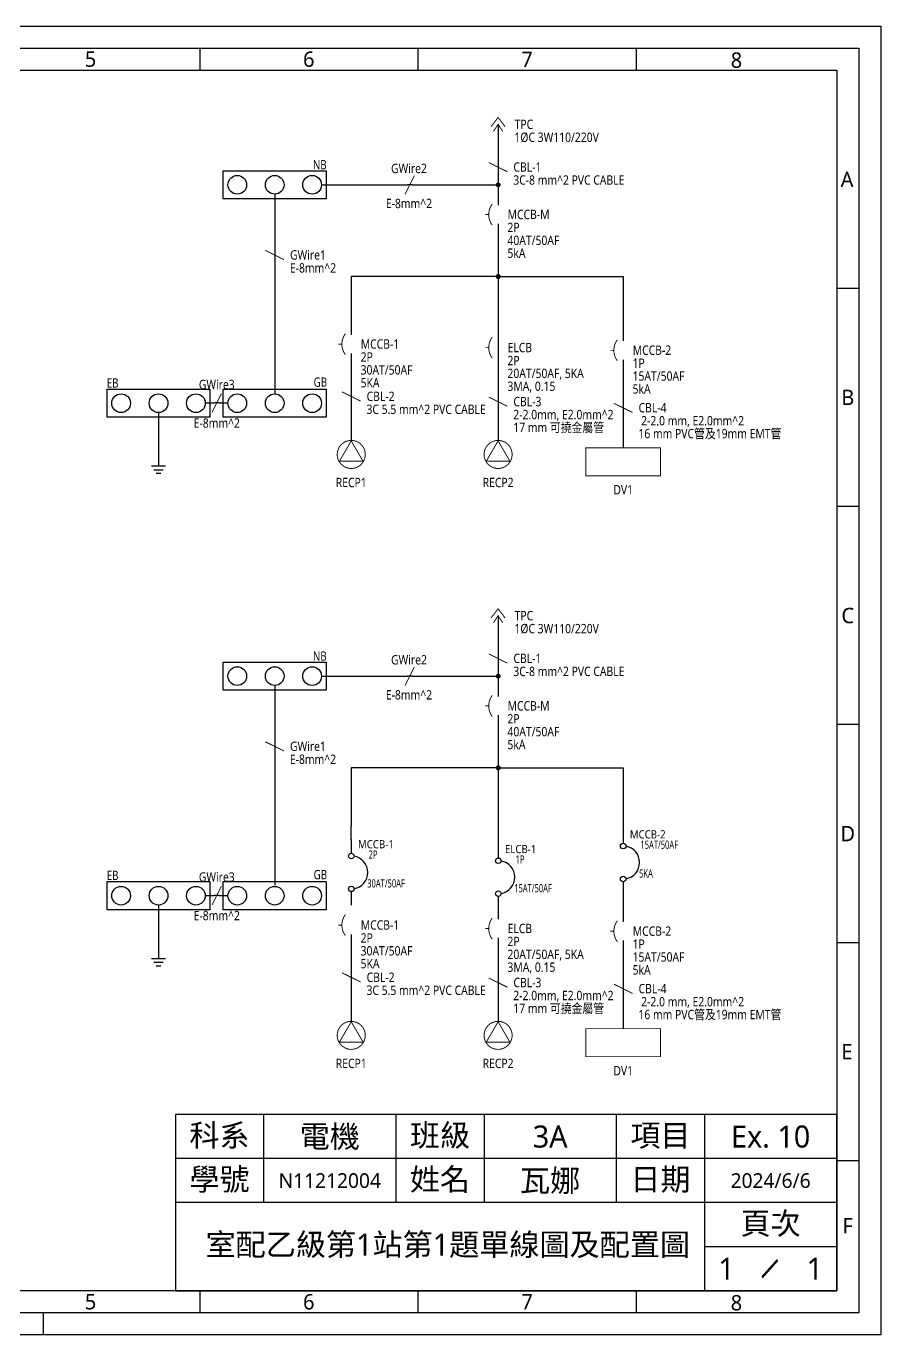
# Model space of a CAD drawing. Header units: millimetres. Extents: x -32 to 711, y -507 to 18.
# Drawn here: x 368 to 711, y -507 to 18 of the extents above; entities that cross this region are included whole.
import ezdxf
from ezdxf.enums import TextEntityAlignment as Align

# ---------------------------------------------------------------- set-up
doc = ezdxf.new("R2010")
doc.units = ezdxf.units.MM
doc.header["$LTSCALE"] = 6
doc.linetypes.add('HIDDEN2', pattern=[0.1875, 0.125, -0.0625])
for name, color, linetype in [('035', 5, 'Continuous'), ('DESC', 7, 'Continuous'), ('MISC', 7, 'Continuous'), ('SYMS', 7, 'Continuous'), ('TAGS', 7, 'Continuous'), ('WIRES', 7, 'Continuous')]:
    doc.layers.add(name, color=color, linetype=linetype)
doc.styles.add('ISO Proportional', font='Microsoft JhengHei.ttf')
doc.styles.get("Standard").update_dxf_attribs({"font": 'Microsoft JhengHei.ttf'})
doc.styles.add('WD', font='Microsoft JhengHei.ttf')
doc.styles.add('WD_IEC', font='isocp2.shx', dxfattribs={"width": 0.9, "height": 4})

# ---------------------------------------------------------------- blocks, each defined once
blk = doc.blocks.new('電腦輔助設計實習作業圖框')
for p, q in [((277.17, -167.58), (171.11, -167.58)), ((171.11, -167.58), (171.11, -195.86)), ((185.25, -167.58), (185.25, -181.72)), ((206.46, -167.58), (206.46, -181.72)), ((220.61, -167.58), (220.61, -181.72)), ((241.82, -167.58), (241.82, -181.72)), ((255.96, -167.58), (255.96, -195.86)), ((277.17, -195.86), (277.17, -167.58)), ((277.17, -167.58), (277.17, -195.86)), ((277.17, -174.65), (171.11, -174.65)), ((277.17, -181.72), (171.11, -181.72)), ((277.17, -188.79), (255.96, -188.79)), ((171.11, -195.86), (277.17, -195.86))]:
    blk.add_line(p, q)
at = {"layer": '035'}
for p, q in [((175, 3.54), (175, 0)), ((210, 3.54), (210, 0)), ((245, 3.54), (245, 0)), ((280.71, -35), (277.17, -35)), ((280.71, -70), (277.17, -70)), ((280.71, -105), (277.17, -105)), ((280.71, -140), (277.17, -140)), ((280.71, -175), (277.17, -175)), ((175, -195.86), (175, -199.39)), ((210, -195.86), (210, -199.39)), ((245, -195.86), (245, -199.39)), ((149.9, -199.39), (149.9, -202.93))]:
    blk.add_line(p, q, dxfattribs=at)
for points in [[(-12.73, 7.07), (284.24, 7.07), (284.24, -202.93), (-12.73, -202.93)], [(-3.54, 3.54), (280.71, 3.54), (280.71, -199.39), (-3.54, -199.39)], [(0, 0), (277.17, 0), (277.17, -195.86), (0, -195.86)]]:
    blk.add_lwpolyline(points, close=True, dxfattribs=at)
at = {"insert": (178.18, -171.11), "char_height": 3.535, "attachment_point": 5, "style": 'ISO Proportional'}
blk.add_mtext_dynamic_manual_height_columns('科系', width=14.1414, gutter_width=8.84, heights=[0], dxfattribs=at)
at = {"char_height": 3.535, "attachment_point": 5}
for s, width, insert in [('班級', 14.1414, (213.54, -171.11)), ('項目', 14.1414, (248.89, -171.11)), ('學號', 14.1414, (178.18, -178.18)), ('姓名', 14.1414, (213.54, -178.18)), ('日期', 14.1414, (248.89, -178.18)), ('頁次', 21.2121, (266.57, -185.25))]:
    blk.add_mtext_dynamic_manual_height_columns(s, width=width, gutter_width=8.84, heights=[0], dxfattribs=dict(at, insert=insert))
at = {"insert": (266.44, -192.32), "char_height": 3.535, "attachment_point": 5, "rotation": 119.0276}
blk.add_mtext_dynamic_manual_height_columns('\\\\', width=21.2121, gutter_width=17.68, heights=[0], dxfattribs=at)
for tag, height, p in [('@科系', 3.54, (195.86, -171.11)), ('@班級', 3.54, (231.21, -171.11)), ('@項目', 3.54, (266.57, -171.11)), ('@姓名', 3.54, (231.21, -178.18)), ('@學號', 2.36, (195.86, -178.18)), ('@日期', 2.36, (266.57, -178.18)), ('@作業', 3.54, (214.79, -188.44)), ('@頁次', 3.54, (259.49, -192.32)), ('@總頁次', 3.54, (273.64, -192.32))]:
    blk.add_attdef(tag, text='', height=height).set_placement(p, align=Align.MIDDLE_CENTER)
at = {"flags": 9}
blk.add_attdef('WD_TB', (-12.73, -202.93), '', height=3.54, dxfattribs=at)
at = {"layer": '035', "style": 'ISO Proportional'}
for s, p in [('5', (157.5, 1.77)), ('6', (192.5, 1.77)), ('7', (227.5, 1.77)), ('8', (261.09, 1.62)), ('A', (278.83, -17.5)), ('B', (278.94, -52.5)), ('C', (278.94, -87.5)), ('D', (278.94, -122.5)), ('E', (278.8, -157.5)), ('F', (278.94, -185.43)), ('5', (157.5, -197.63)), ('6', (192.5, -197.63)), ('7', (227.5, -197.63)), ('8', (261.09, -197.78))]:
    blk.add_text(s, height=2.47, dxfattribs=at).set_placement(p, align=Align.MIDDLE)
blk = doc.blocks.new('WDDOT')
for radius in [0.03, 0.0187, 0.00929]:
    blk.add_circle((0, 0), radius)
blk = doc.blocks.new('VC01PJ_1-')
blk.add_line((0, -0.031), (0, -0.094))
for points in [[(-0.094, -0.062, 0.0125, 0.0125, 0), (0, 0.062, 0.0125, 0.0125, 0), (0.094, -0.062, 0, 0, 0)], [(0.062, -0.125, 0.0125, 0.0125, 0), (0, -0.031, 0.0125, 0.0125, 0), (-0.062, -0.125, 0, 0, 0)]]:
    blk.add_lwpolyline(points, format="xyseb")
at = {"style": 'WD', "width": 0.85}
for tag, p in [('INST', (0.219, 0.25)), ('LOC', (0.219, 0.078)), ('TAG1', (0.221, -0.092)), ('DESC1', (0.219, -0.266)), ('DESC2', (0.219, -0.438)), ('DESC3', (0.219, -0.609))]:
    blk.add_attdef(tag, p, '', height=0.125, dxfattribs=at)
at = {"linetype": 'Continuous', "style": 'WD', "width": 0.85, "flags": 8}
blk.add_attdef('TERM01', text='', height=0.125, dxfattribs=at).set_placement((-0.055, 0.113), align=Align.RIGHT)
at = {"style": 'WD'}
for tag, p, height, flags in [('FAMILY', (-0.132, 0.064), 0.01, 9), ('X2TERM02', (0, 0.062), 0.0125, 1), ('X2TERMDESC02', (0.026, 0.042), 0.01, 1), ('X8TERM01', (0, -0.094), 0.0125, 1), ('X8TERMDESC01', (0.013, -0.115), 0.01, 1)]:
    blk.add_attdef(tag, p, '', height=height, dxfattribs=dict(at, flags=flags))
at = {"linetype": 'Continuous', "style": 'WD', "flags": 9}
for tag, p in [('MFG', (-0.109, 0)), ('CAT', (-0.107, 0.019)), ('ASSYCODE', (-0.109, -0.014))]:
    blk.add_attdef(tag, text='', height=0.01, dxfattribs=at).set_placement(p, align=Align.CENTER)
at = {"linetype": 'Continuous', "style": 'WD', "width": 0.85, "flags": 8}
blk.add_attdef('TERM02', text='', height=0.125, dxfattribs=at).set_placement((-0.041, -0.151), align=Align.TOP_RIGHT)
at = {"color": 7, "style": 'WD', "flags": 1}
blk.add_attdef('WDTYPE', (-0.237, -0.081), '', height=0.01, dxfattribs=at)
at = {"style": 'WD', "flags": 9}
blk.add_attdef('WDBLKNAM', text='', height=0.01, dxfattribs=at).set_placement((-0.16, -0.106), align=Align.RIGHT)
at = {"style": 'WD'}
for tag, p in [('X4LINK', (-0.125, -0.062)), ('X1LINK', (0.125, -0.062))]:
    blk.add_attdef(tag, p, '', height=0.01, dxfattribs=at)
blk = doc.blocks.new('VCB11_1-')
at = {"linetype": 'HIDDEN2', "const_width": 0.0125}
blk.add_lwpolyline([(-0.171, 0), (-0.125, 0)], dxfattribs=at)
at = {"const_width": 0.0125}
blk.add_lwpolyline([(-0.078, 0.141, 0.333333), (-0.078, -0.141)], format="xyb", dxfattribs=at)
at = {"style": 'WD', "width": 0.85}
for tag, p in [('INST', (0.125, 0.281)), ('LOC', (0.125, 0.109)), ('TAG1', (0.127, -0.061)), ('DESC1', (0.125, -0.234)), ('DESC2', (0.125, -0.406)), ('DESC3', (0.125, -0.578))]:
    blk.add_attdef(tag, p, '', height=0.125, dxfattribs=at)
at = {"linetype": 'Continuous', "style": 'WD', "width": 0.85, "flags": 8}
blk.add_attdef('TERM01', text='', height=0.125, dxfattribs=at).set_placement((-0.055, 0.222), align=Align.RIGHT)
at = {"style": 'WD', "width": 0.85}
for tag, p in [('RATING1', (-0.281, -0.062)), ('RATING2', (-0.281, -0.234))]:
    blk.add_attdef(tag, text='', height=0.125, dxfattribs=at).set_placement(p, align=Align.RIGHT)
at = {"color": 7, "style": 'WD'}
for tag, p in [('X4LINK', (-0.25, 0)), ('X1LINK', (0, 0))]:
    blk.add_attdef(tag, p, '', height=0.01, dxfattribs=at)
at = {"color": 7, "style": 'WD', "flags": 1}
for tag, p in [('X2TERM01', (0, 0.125)), ('X8TERM02', (0, -0.125))]:
    blk.add_attdef(tag, p, '', height=0.0125, dxfattribs=at)
at = {"style": 'WD_IEC'}
for tag, p in [('X2_TINY_DOT_DONT_REMOVE', (0, 0.125)), ('X8_TINY_DOT_DONT_REMOVE', (0, -0.125))]:
    blk.add_attdef(tag, p, '', height=0.0001, rotation=90, dxfattribs=at)
at = {"style": 'WD', "flags": 9}
for tag, p in [('WDBLKNAM', (-0.129, -0.169)), ('CONTACT', (-0.129, -0.129)), ('FAMILY', (-0.142, -0.036)), ('WDTYPE', (-0.129, -0.153))]:
    blk.add_attdef(tag, text='', height=0.01, dxfattribs=at).set_placement(p, align=Align.RIGHT)
at = {"linetype": 'Continuous', "style": 'WD', "flags": 9}
blk.add_attdef('ASSYCODE', text='', height=0.01, dxfattribs=at).set_placement((-0.153, -0.106), align=Align.CENTER)
for tag, p in [('MFG', (-0.142, -0.088)), ('CAT', (-0.142, -0.073))]:
    blk.add_attdef(tag, text='', height=0.01, dxfattribs=at).set_placement(p, align=Align.RIGHT)
at = {"linetype": 'Continuous', "style": 'WD', "width": 0.85, "flags": 8}
blk.add_attdef('TERM02', text='', height=0.125, dxfattribs=at).set_placement((-0.056, -0.26), align=Align.TOP_RIGHT)
blk = doc.blocks.new('VW01_1-')
blk.add_line((0, 0.031), (0, -0.031))
at = {"const_width": 0.0125}
blk.add_lwpolyline([(-0.125, 0.062), (0.125, -0.062)], dxfattribs=at)
at = {"style": 'WD', "width": 0.85}
for tag, p in [('INST', (0.203, 0.281)), ('LOC', (0.203, 0.109)), ('TAG1', (0.205, -0.061)), ('DESC1', (0.203, -0.234)), ('DESC2', (0.203, -0.406)), ('DESC3', (0.203, -0.578))]:
    blk.add_attdef(tag, p, '', height=0.125, dxfattribs=at)
at = {"linetype": 'Continuous', "style": 'WD', "width": 0.85, "flags": 8}
blk.add_attdef('TERM01', text='', height=0.125, dxfattribs=at).set_placement((-0.062, 0.125), align=Align.RIGHT)
at = {"style": 'WD', "flags": 9}
blk.add_attdef('FAMILY', text='', height=0.01, rotation=90, dxfattribs=at).set_placement((-0.118, 0.023), align=Align.CENTER)
at = {"style": 'WD'}
for tag, p in [('X4LINK', (-0.125, 0)), ('X1LINK', (0.125, 0))]:
    blk.add_attdef(tag, p, '', height=0.01, dxfattribs=at)
at = {"style": 'WD', "flags": 1}
for tag, p in [('X2TERM01', (0, 0.031)), ('X8TERM01', (0, -0.031))]:
    blk.add_attdef(tag, p, '', height=0.0125, dxfattribs=at)
at = {"linetype": 'Continuous', "style": 'WD', "width": 0.85, "flags": 8}
blk.add_attdef('TERM02', text='', height=0.125, dxfattribs=at).set_placement((-0.047, -0.125), align=Align.TOP_RIGHT)
at = {"style": 'WD', "flags": 9}
for tag, p in [('WDBLKNAM', (-0.191, -0.153)), ('FAMILY', (-0.205, -0.021)), ('WDTYPE', (-0.191, -0.138))]:
    blk.add_attdef(tag, text='', height=0.01, dxfattribs=at).set_placement(p, align=Align.RIGHT)
at = {"linetype": 'Continuous', "style": 'WD', "flags": 9}
blk.add_attdef('ASSYCODE', text='', height=0.01, dxfattribs=at).set_placement((-0.216, -0.091), align=Align.CENTER)
for tag, p in [('MFG', (-0.205, -0.073)), ('CAT', (-0.205, -0.058))]:
    blk.add_attdef(tag, text='', height=0.01, dxfattribs=at).set_placement(p, align=Align.RIGHT)
blk = doc.blocks.new('VC01WR_1-')
at = {"const_width": 0.0125}
blk.add_lwpolyline([(0, 0, 1), (0, -0.375, 1)], format="xyb", close=True, dxfattribs=at)
at = {"const_width": 0.0121}
blk.add_lwpolyline([(0, -0.006), (-0.158, -0.278), (0.158, -0.278)], close=True, dxfattribs=at)
at = {"style": 'WD', "width": 0.85}
for tag, p in [('INST', (0.168, 0.215)), ('LOC', (0.168, 0.045))]:
    blk.add_attdef(tag, p, '', height=0.125, dxfattribs=at)
at = {"linetype": 'Continuous', "style": 'WD', "width": 0.85, "flags": 8}
blk.add_attdef('TERM01', text='', height=0.125, dxfattribs=at).set_placement((-0.064, 0.048), align=Align.RIGHT)
at = {"style": 'WD', "flags": 9}
blk.add_attdef('WDBLKNAM', text='', height=0.01, dxfattribs=at).set_placement((-0.056, 0.012), align=Align.RIGHT)
at = {"style": 'WD', "flags": 1}
for tag, p in [('X2TERM01', (0, 0)), ('X0TERM04', (0.133, -0.32))]:
    blk.add_attdef(tag, p, '', height=0.0125, dxfattribs=at)
at = {"linetype": 'Continuous', "style": 'WD', "flags": 9}
for tag, p in [('ASSYCODE', (0, -0.062)), ('WDTYPE', (0.004, -0.101))]:
    blk.add_attdef(tag, text='', height=0.01, dxfattribs=at).set_placement(p, align=Align.CENTER)
at = {"style": 'WD', "flags": 9}
blk.add_attdef('FAMILY', text='', height=0.01, dxfattribs=at).set_placement((-0.005, -0.018), align=Align.CENTER)
at = {"linetype": 'Continuous', "style": 'WD', "flags": 1}
for tag, p in [('MFG', (0, -0.047)), ('CAT', (0, -0.028))]:
    blk.add_attdef(tag, text='', height=0.01, dxfattribs=at).set_placement(p, align=Align.MIDDLE)
at = {"linetype": 'Continuous', "style": 'WD', "width": 0.85, "flags": 8}
blk.add_attdef('TERM04', (0.292, -0.374), '', height=0.125, dxfattribs=at)
at = {"style": 'WD', "width": 0.85}
for tag, p in [('TAG1', (0, -0.625)), ('DESC1', (0, -0.796)), ('DESC2', (0, -0.969)), ('DESC3', (0, -1.131)), ('RATING1', (0, -1.294)), ('RATING2', (0, -1.456)), ('WDTAGALT', (0, -1.619))]:
    blk.add_attdef(tag, text='', height=0.125, dxfattribs=at).set_placement(p, align=Align.CENTER)
blk = doc.blocks.new('VDV1_1-')
at = {"const_width": 0.0125}
blk.add_lwpolyline([(-0.5, 0), (0.5, 0), (0.5, -0.375), (-0.5, -0.375)], close=True, dxfattribs=at)
at = {"style": 'WD', "width": 0.85}
for tag, p in [('INST', (0.193, 0.201)), ('LOC', (0.193, 0.031))]:
    blk.add_attdef(tag, p, '', height=0.125, dxfattribs=at)
at = {"linetype": 'Continuous', "style": 'WD', "width": 0.85, "flags": 8}
blk.add_attdef('TERM01', text='', height=0.125, dxfattribs=at).set_placement((-0.064, 0.048), align=Align.RIGHT)
at = {"style": 'WD', "flags": 9}
blk.add_attdef('WDBLKNAM', text='', height=0.01, dxfattribs=at).set_placement((-0.056, 0.012), align=Align.RIGHT)
at = {"style": 'WD', "flags": 1}
for tag, p in [('X2TERM01', (0, 0)), ('X1TERM04', (0.5, -0.25))]:
    blk.add_attdef(tag, p, '', height=0.0125, dxfattribs=at)
at = {"style": 'WD'}
for tag, height, width, p in [('RATING1', 0.1, 0.8, (0, -0.188)), ('TAG1', 0.125, 0.85, (0, -0.625)), ('DESC1', 0.125, 0.85, (0, -0.796)), ('DESC2', 0.125, 0.85, (0, -0.969)), ('DESC3', 0.125, 0.85, (0, -1.131)), ('RATING3', 0.125, 0.85, (0, -1.294)), ('RATING4', 0.125, 0.85, (0, -1.456)), ('WDTAGALT', 0.125, 0.85, (0, -1.619))]:
    blk.add_attdef(tag, text='', height=height, dxfattribs=dict(at, width=width)).set_placement(p, align=Align.CENTER)
at = {"linetype": 'Continuous', "style": 'WD', "flags": 9}
for tag, p in [('ASSYCODE', (0, -0.062)), ('WDTYPE', (0.004, -0.101))]:
    blk.add_attdef(tag, text='', height=0.01, dxfattribs=at).set_placement(p, align=Align.CENTER)
at = {"style": 'WD', "flags": 9}
blk.add_attdef('FAMILY', text='', height=0.01, dxfattribs=at).set_placement((-0.005, -0.018), align=Align.CENTER)
at = {"linetype": 'Continuous', "style": 'WD', "flags": 1}
for tag, p in [('MFG', (0, -0.047)), ('CAT', (0, -0.028))]:
    blk.add_attdef(tag, text='', height=0.01, dxfattribs=at).set_placement(p, align=Align.MIDDLE)
at = {"style": 'WD', "width": 0.8}
blk.add_attdef('RATING2', text='', height=0.1, dxfattribs=at).set_placement((0, -0.219), align=Align.TOP_CENTER)
at = {"linetype": 'Continuous', "style": 'WD', "width": 0.85, "flags": 8}
blk.add_attdef('TERM04', (0.542, -0.436), '', height=0.125, dxfattribs=at)
blk = doc.blocks.new('VDB1350')
for p, q in [((-0.188, 0.188), (1.188, 0.188)), ((-0.188, -0.188), (-0.188, 0.188)), ((1.188, 0.188), (1.188, -0.188)), ((1.188, -0.188), (-0.188, -0.188))]:
    blk.add_line(p, q)
at = {"layer": 'SYMS'}
for centre in [(0, 0), (0.5, 0), (1, 0)]:
    blk.add_circle(centre, 0.125, dxfattribs=at)
at = {"style": 'WD'}
for tag, p, width in [('INST', (1.381, 0.263), 0.7), ('LOC', (1.381, 0.094), 0.7), ('TAG1', (1.375, -0.062), 0.8), ('DESC1', (1.376, -0.237), 0.9), ('DESC2', (1.376, -0.393), 0.9), ('DESC3', (1.376, -0.549), 0.9)]:
    blk.add_attdef(tag, p, '', height=0.125, dxfattribs=dict(at, width=width))
at = {"linetype": 'Continuous', "style": 'WD', "width": 0.8, "flags": 8}
for tag, p in [('TERM01', (0, 0)), ('TERM02', (0.5, 0)), ('TERM03', (1, 0))]:
    blk.add_attdef(tag, text='', height=0.125, dxfattribs=at).set_placement(p, align=Align.MIDDLE_CENTER)
at = {"style": 'WD', "flags": 1}
for tag, p in [('X4TERM01', (-0.125, 0)), ('X2TERM01', (0, 0.125)), ('X2TERM02', (0.5, 0.125)), ('X2TERM03', (1, 0.125)), ('X1TERM03', (1.125, 0)), ('X8TERM01', (0, -0.125)), ('X8TERM02', (0.5, -0.125)), ('X8TERM03', (1, -0.125))]:
    blk.add_attdef(tag, p, '', height=0.0125, dxfattribs=at)
at = {"linetype": 'Continuous', "style": 'WD', "flags": 9}
blk.add_attdef('ASSYCODE', text='', height=0.01, dxfattribs=at).set_placement((1.375, -0.14), align=Align.CENTER)
at = {"style": 'WD', "flags": 9}
blk.add_attdef('FAMILY', text='', height=0.01, dxfattribs=at).set_placement((1.37, -0.095), align=Align.CENTER)
at = {"linetype": 'Continuous', "style": 'WD', "flags": 1}
for tag, p in [('MFG', (1.375, -0.124)), ('CAT', (1.375, -0.106))]:
    blk.add_attdef(tag, text='', height=0.01, dxfattribs=at).set_placement(p, align=Align.MIDDLE)
blk = doc.blocks.new('VGND2')
for p, q in [((0.09375, 0), (-0.09375, 0)), ((-0.0625, -0.046875), (0.0625, -0.046875)), ((-0.03125, -0.09375), (0.03125, -0.09375))]:
    blk.add_line(p, q)
at = {"style": 'WD', "flags": 1}
blk.add_attdef('X2TERM01', (0, 0), '', height=0.01, dxfattribs=at)
blk = doc.blocks.new('HW01_1-')
blk.add_line((0.031, 0), (-0.031, 0))
at = {"const_width": 0.0125}
blk.add_lwpolyline([(0.062, 0.125), (-0.063, -0.125)], dxfattribs=at)
at = {"style": 'WD', "width": 0.85}
for tag, p in [('INST', (-0.012, 0.498)), ('LOC', (-0.012, 0.326)), ('TAG1', (-0.01, 0.156)), ('DESC1', (-0.01, -0.312)), ('DESC2', (-0.01, -0.484)), ('DESC3', (-0.01, -0.656))]:
    blk.add_attdef(tag, text='', height=0.125, dxfattribs=at).set_placement(p, align=Align.CENTER)
at = {"style": 'WD', "flags": 9}
blk.add_attdef('WDTYPE', text='', height=0.01, dxfattribs=at).set_placement((-0.221, 0.075), align=Align.RIGHT)
at = {"color": 7, "style": 'WD', "flags": 1}
for tag, p in [('X4TERM01', (-0.031, 0)), ('X1TERM02', (0.031, 0))]:
    blk.add_attdef(tag, p, '', height=0.0125, dxfattribs=at)
at = {"style": 'WD'}
for tag, p in [('X2LINK', (0, 0.094)), ('X8LINK', (0, -0.094))]:
    blk.add_attdef(tag, p, '', height=0.01, dxfattribs=at)
at = {"linetype": 'Continuous', "style": 'WD', "flags": 9}
for tag, p in [('ASSYCODE', (0.219, 0.062)), ('MFG', (0.228, 0.089)), ('CAT', (0.23, 0.108))]:
    blk.add_attdef(tag, text='', height=0.01, dxfattribs=at).set_placement(p, align=Align.CENTER)
at = {"style": 'WD', "flags": 9}
blk.add_attdef('FAMILY', (0.206, 0.131), '', height=0.01, dxfattribs=at)
at = {"linetype": 'Continuous', "style": 'WD', "flags": 8}
blk.add_attdef('TERM01', text='', height=0.125, dxfattribs=at).set_placement((-0.167, -0.031), align=Align.TOP_RIGHT)
blk.add_attdef('TERM02', text='', height=0.125, dxfattribs=at).set_placement((0.146, -0.031), align=Align.TOP_LEFT)
blk = doc.blocks.new('VCB1_002')
for p, q in [((0, 0), (0, -5)), ((0, -19), (0, -24))]:
    blk.add_line(p, q)
for centre in [(0, -6), (0, -18)]:
    blk.add_circle(centre, 1)
blk.add_arc((0, -12), 6, 279.5604, 80.4396)
at = {"style": 'WD'}
for tag, height, width, p in [('TERM01', 0.125, 0.8, (-0.04, -0.13)), ('RATING1', 3, 0.7, (19.62, -11.65))]:
    blk.add_attdef(tag, text='', height=height, dxfattribs=dict(at, width=width)).set_placement(p, align=Align.RIGHT)
at = {"style": 'WD', "flags": 9}
for tag, p in [('MFG', (-7.45, -3.57)), ('CAT', (-6.38, -8.09))]:
    blk.add_attdef(tag, text='', height=3, dxfattribs=at).set_placement(p, align=Align.RIGHT)
at = {"style": 'WD', "flags": 1}
for tag, p in [('X2TERM01', (0, -0.14)), ('X8TERM02', (0, -24))]:
    blk.add_attdef(tag, p, '', height=0.005, dxfattribs=at)
at = {"style": 'WD'}
for tag, p, width in [('TAG1', (2.43, -3.22), 0.9), ('DESC1', (6.3, -6.99), 0.7), ('DESC2', (5.82, -17.49), 0.7)]:
    blk.add_attdef(tag, p, '', height=3, dxfattribs=dict(at, width=width))
at = {"style": 'WD', "width": 0.8}
blk.add_attdef('TERM02', text='', height=0.125, dxfattribs=at).set_placement((-0.04, -24.02), align=Align.TOP_RIGHT)

msp = doc.modelspace()

# ---------------------------------------------------------------- linework, layer by layer
at = {"layer": 'WIRES', "color": 240, "true_color": 0xed1f24}
for p, q in [((557.15, -23.6), (557.15, -37.95)), ((557.15, -39.82), (557.15, -54.17)), ((486.33, -45.96), (520.8, -45.96)), ((522.67, -45.96), (557.15, -45.96)), ((467.58, -49.71), (467.58, -73.2)), ((557.15, -61.67), (557.15, -121.09)), ((467.58, -75.08), (467.58, -129.83)), ((557.15, -82.76), (498.27, -82.76)), ((498.27, -82.76), (498.27, -106.14)), ((557.23, -82.76), (607.32, -82.76)), ((607.32, -82.76), (607.32, -108.61)), ((498.27, -113.64), (498.27, -129.93)), ((557.15, -115.05), (557.15, -132.04)), ((607.32, -116.12), (607.32, -134.51)), ((443.35, -133.58), (439.74, -133.58)), ((448.83, -133.58), (445.22, -133.58)), ((498.27, -131.81), (498.27, -148.51)), ((557.15, -133.92), (557.15, -148.51)), ((607.32, -136.39), (607.32, -151.43)), ((420.99, -137.33), (420.99, -158.87)), ((557.15, -220.72), (557.15, -235.07)), ((557.15, -236.94), (557.15, -251.29)), ((486.33, -243.08), (520.8, -243.08)), ((522.67, -243.08), (557.15, -243.08)), ((467.58, -246.83), (467.58, -270.32)), ((557.15, -258.79), (557.15, -304.52)), ((467.58, -272.2), (467.58, -326.95)), ((557.15, -279.88), (498.27, -279.88)), ((498.27, -279.88), (498.27, -303.26)), ((557.23, -279.88), (607.32, -279.88)), ((607.32, -279.88), (607.32, -305.73)), ((498.29, -308.79), (498.29, -303.26)), ((557.18, -304.52), (557.18, -307.62)), ((557.22, -307.62), (557.22, -310.71)), ((420.99, -334.9), (420.99, -356.44)), ((443.35, -331.15), (439.74, -331.15)), ((448.83, -331.15), (445.22, -331.15)), ((607.29, -331.04), (607.29, -341.67)), ((557.22, -336.94), (557.22, -340.61)), ((498.27, -346.7), (498.27, -362.99)), ((557.15, -348.11), (557.15, -365.1)), ((607.32, -349.17), (607.32, -367.57)), ((498.27, -364.87), (498.27, -381.56)), ((557.15, -366.98), (557.15, -381.56)), ((607.32, -369.45), (607.32, -384.49))]:
    msp.add_line(p, q, dxfattribs=at)

# ---------------------------------------------------------------- block references
at = {"color": 240, "true_color": 0xed1f24, "xscale": 2.5, "yscale": 2.5}
msp.add_blockref('電腦輔助設計實習作業圖框', (0, 0), dxfattribs=at).add_auto_attribs({'@作業': '室配乙級第1站第1題單線圖及配置圖', '@科系': '電機', '@學號': 'N11212004', '@班級': '3A', '@姓名': '瓦娜', '@頁次': '1', '@總頁次': '1', '@項目': 'Ex. 10', '@日期': '2024/6/6'})
at = {"layer": 'SYMS', "color": 240, "true_color": 0xed1f24}
ref = msp.add_blockref('VC01PJ_1-', (557.15, -20.79), dxfattribs=dict(at, xscale=30, yscale=30, zscale=30))
ref.add_attrib('TAG1', 'TPC', (563.77, -23.55), dxfattribs={"layer": 'TAGS', "height": 3.75, "style": 'WD', "width": 0.85})
ref.add_attrib('DESC1', '1%%CC 3W110/220V', (563.71, -28.76), dxfattribs={"layer": 'DESC', "height": 3.75, "style": 'WD', "width": 0.85})
ref = msp.add_blockref('VDB1350', (452.58, -45.96), dxfattribs=dict(at, xscale=30, yscale=30, zscale=30))
ref.add_attrib('TAG1', 'NB', (482.9, -39.78), dxfattribs={"layer": 'TAGS', "height": 3.75, "style": 'WD', "width": 0.8})
ref = msp.add_blockref('HW01_1-', (521.74, -45.96), dxfattribs=dict(at, xscale=30, yscale=30, zscale=30))
ref.add_attrib('TAG1', 'GWire2', dxfattribs={"layer": 'TAGS', "height": 3.75, "style": 'WD', "width": 0.85}).set_placement((521.42, -41.27), align=Align.CENTER)
ref.add_attrib('DESC1', 'E-8mm^ 2', dxfattribs={"layer": 'DESC', "height": 3.75, "style": 'WD', "width": 0.85}).set_placement((521.42, -55.33), align=Align.CENTER)
ref = msp.add_blockref('VW01_1-', (557.15, -38.89), dxfattribs=dict(at, xscale=30, yscale=30, zscale=30))
ref.add_attrib('DESC1', '3C-8 mm^ 2 PVC CABLE', (563.24, -45.92), dxfattribs={"layer": 'DESC', "height": 3.75, "style": 'WD', "width": 0.85})
ref.add_attrib('TAG1', 'CBL-1', (563.3, -40.7), dxfattribs={"layer": 'TAGS', "height": 3.75, "style": 'WD', "width": 0.85})
for name, p, xscale, yscale, zscale in [('WDDOT', (557.15, -45.96), 25.4, 25.4, 25.4), ('WDDOT', (557.15, -82.76), 25.4, 25.4, 25.4), ('WDDOT', (557.23, -82.76), -25.4, 25.4, 25.4), ('VGND2', (420.99, -158.87), 30, 30, 30), ('WDDOT', (557.15, -243.08), 25.4, 25.4, 25.4), ('WDDOT', (557.15, -279.88), 25.4, 25.4, 25.4), ('WDDOT', (557.23, -279.88), -25.4, 25.4, 25.4), ('VGND2', (420.99, -356.44), 30, 30, 30)]:
    msp.add_blockref(name, p, dxfattribs=dict(at, xscale=xscale, yscale=yscale, zscale=zscale))
ref = msp.add_blockref('VCB11_1-', (557.15, -57.92), dxfattribs=dict(at, xscale=30, yscale=30, zscale=30))
ref.add_attrib('DESC2', '40AT/50AF', (560.9, -70.11), dxfattribs={"layer": 'DESC', "height": 3.75, "style": 'WD', "width": 0.85})
ref.add_attrib('DESC1', '2P', (560.9, -64.95), dxfattribs={"layer": 'DESC', "height": 3.75, "style": 'WD', "width": 0.85})
ref.add_attrib('TAG1', 'MCCB-M', (560.96, -59.74), dxfattribs={"layer": 'TAGS', "height": 3.75, "style": 'WD', "width": 0.85})
ref.add_attrib('DESC3', '5kA', (560.9, -75.26), dxfattribs={"layer": 'DESC', "height": 3.75, "style": 'WD', "width": 0.85})
ref.add_attrib('X2_TINY_DOT_DONT_REMOVE', '.', (557.15, -54.17), dxfattribs={"layer": 'MISC', "height": 0.003, "rotation": 90, "style": 'WD_IEC'})
ref.add_attrib('X8_TINY_DOT_DONT_REMOVE', '.', (557.15, -61.67), dxfattribs={"layer": 'MISC', "height": 0.003, "rotation": 90, "style": 'WD_IEC'})
ref = msp.add_blockref('VW01_1-', (467.58, -74.14), dxfattribs=dict(at, xscale=30, yscale=30, zscale=30))
ref.add_attrib('DESC1', 'E-8mm^ 2', (473.67, -81.17), dxfattribs={"layer": 'DESC', "height": 3.75, "style": 'WD', "width": 0.85})
ref.add_attrib('TAG1', 'GWire1', (473.73, -75.96), dxfattribs={"layer": 'TAGS', "height": 3.75, "style": 'WD', "width": 0.85})
ref = msp.add_blockref('VCB11_1-', (498.27, -109.89), dxfattribs=dict(at, xscale=30, yscale=30, zscale=30))
ref.add_attrib('DESC2', '30AT/50AF', (502.02, -122.08), dxfattribs={"layer": 'DESC', "height": 3.75, "style": 'WD', "width": 0.85})
ref.add_attrib('DESC1', '2P', (502.02, -116.92), dxfattribs={"layer": 'DESC', "height": 3.75, "style": 'WD', "width": 0.85})
ref.add_attrib('TAG1', 'MCCB-1', (502.08, -111.71), dxfattribs={"layer": 'TAGS', "height": 3.75, "style": 'WD', "width": 0.85})
ref.add_attrib('DESC3', '5KA', (502.02, -127.24), dxfattribs={"layer": 'DESC', "height": 3.75, "style": 'WD', "width": 0.85})
ref.add_attrib('X2_TINY_DOT_DONT_REMOVE', '.', (498.27, -106.14), dxfattribs={"layer": 'MISC', "height": 0.003, "rotation": 90, "style": 'WD_IEC'})
ref.add_attrib('X8_TINY_DOT_DONT_REMOVE', '.', (498.27, -113.64), dxfattribs={"layer": 'MISC', "height": 0.003, "rotation": 90, "style": 'WD_IEC'})
ref = msp.add_blockref('VCB11_1-', (557.15, -111.3), dxfattribs=dict(at, xscale=30, yscale=30, zscale=30))
ref.add_attrib('DESC2', '20AT/50AF, 5KA', (560.9, -123.49), dxfattribs={"layer": 'DESC', "height": 3.75, "style": 'WD', "width": 0.85})
ref.add_attrib('DESC1', '2P', (560.9, -118.33), dxfattribs={"layer": 'DESC', "height": 3.75, "style": 'WD', "width": 0.85})
ref.add_attrib('TAG1', 'ELCB', (560.96, -113.12), dxfattribs={"layer": 'TAGS', "height": 3.75, "style": 'WD', "width": 0.85})
ref.add_attrib('DESC3', '3MA, 0.15', (560.9, -128.64), dxfattribs={"layer": 'DESC', "height": 3.75, "style": 'WD', "width": 0.85})
ref.add_attrib('X2_TINY_DOT_DONT_REMOVE', '.', (557.15, -107.55), dxfattribs={"layer": 'MISC', "height": 0.003, "rotation": 90, "style": 'WD_IEC'})
ref.add_attrib('X8_TINY_DOT_DONT_REMOVE', '.', (557.15, -115.05), dxfattribs={"layer": 'MISC', "height": 0.003, "rotation": 90, "style": 'WD_IEC'})
ref = msp.add_blockref('VCB11_1-', (607.32, -112.36), dxfattribs=dict(at, xscale=30, yscale=30, zscale=30))
ref.add_attrib('DESC2', '15AT/50AF', (611.07, -124.55), dxfattribs={"layer": 'DESC', "height": 3.75, "style": 'WD', "width": 0.85})
ref.add_attrib('DESC1', '1P', (611.07, -119.39), dxfattribs={"layer": 'DESC', "height": 3.75, "style": 'WD', "width": 0.85})
ref.add_attrib('TAG1', 'MCCB-2', (611.13, -114.18), dxfattribs={"layer": 'TAGS', "height": 3.75, "style": 'WD', "width": 0.85})
ref.add_attrib('DESC3', '5kA', (611.07, -129.71), dxfattribs={"layer": 'DESC', "height": 3.75, "style": 'WD', "width": 0.85})
ref.add_attrib('X2_TINY_DOT_DONT_REMOVE', '.', (607.32, -108.61), dxfattribs={"layer": 'MISC', "height": 0.003, "rotation": 90, "style": 'WD_IEC'})
ref.add_attrib('X8_TINY_DOT_DONT_REMOVE', '.', (607.32, -116.11), dxfattribs={"layer": 'MISC', "height": 0.003, "rotation": 90, "style": 'WD_IEC'})
ref = msp.add_blockref('VDB1350', (405.99, -133.58), dxfattribs=dict(at, xscale=30, yscale=30, zscale=30))
ref.add_attrib('TAG1', 'EB', (400.21, -127.32), dxfattribs={"layer": 'TAGS', "height": 3.75, "style": 'WD', "width": 0.8})
ref = msp.add_blockref('HW01_1-', (444.35, -133.49), dxfattribs=dict(at, xscale=30, yscale=30, zscale=30))
ref.add_attrib('TAG1', 'GWire3', dxfattribs={"layer": 'TAGS', "height": 3.75, "style": 'WD', "width": 0.85}).set_placement((444.35, -127.95), align=Align.CENTER)
ref.add_attrib('DESC1', 'E-8mm^ 2', dxfattribs={"layer": 'DESC', "height": 3.75, "style": 'WD', "width": 0.85}).set_placement((444.36, -143.42), align=Align.CENTER)
ref = msp.add_blockref('VDB1350', (452.58, -133.58), dxfattribs=dict(at, xscale=30, yscale=30, zscale=30))
ref.add_attrib('TAG1', 'GB', (483.18, -127), dxfattribs={"layer": 'TAGS', "height": 3.75, "style": 'WD', "width": 0.8})
ref = msp.add_blockref('VW01_1-', (498.29, -130.87), dxfattribs=dict(at, xscale=30, yscale=30, zscale=30))
ref.add_attrib('DESC1', '3C 5.5 mm^ 2 PVC CABLE', (504.39, -137.9), dxfattribs={"layer": 'DESC', "height": 3.75, "style": 'WD', "width": 0.85})
ref.add_attrib('TAG1', 'CBL-2', (504.44, -132.69), dxfattribs={"layer": 'TAGS', "height": 3.75, "style": 'WD', "width": 0.85})
ref = msp.add_blockref('VW01_1-', (557.15, -132.98), dxfattribs=dict(at, xscale=30, yscale=30, zscale=30))
ref.add_attrib('DESC2', '17 mm 可撓金屬管', (563.24, -145.17), dxfattribs={"layer": 'DESC', "height": 3.75, "style": 'WD', "width": 0.85})
ref.add_attrib('DESC1', '2-2.0mm, E2.0mm^ 2 ', (563.24, -140.01), dxfattribs={"layer": 'DESC', "height": 3.75, "style": 'WD', "width": 0.85})
ref.add_attrib('TAG1', 'CBL-3', (563.3, -134.8), dxfattribs={"layer": 'TAGS', "height": 3.75, "style": 'WD', "width": 0.85})
ref = msp.add_blockref('VW01_1-', (607.32, -135.45), dxfattribs=dict(at, xscale=30, yscale=30, zscale=30))
ref.add_attrib('DESC2', '16 mm PVC管及19mm EMT管', (613.42, -147.64), dxfattribs={"layer": 'DESC', "height": 3.75, "style": 'WD', "width": 0.85})
ref.add_attrib('DESC1', ' 2-2.0 mm, E2.0mm^ 2', (613.42, -142.48), dxfattribs={"layer": 'DESC', "height": 3.75, "style": 'WD', "width": 0.85})
ref.add_attrib('TAG1', 'CBL-4', (613.47, -137.27), dxfattribs={"layer": 'TAGS', "height": 3.75, "style": 'WD', "width": 0.85})
ref = msp.add_blockref('VC01WR_1-', (498.27, -148.51), dxfattribs=dict(at, xscale=30, yscale=30, zscale=30))
ref.add_attrib('TAG1', 'RECP1', dxfattribs={"layer": 'TAGS', "height": 3.75, "style": 'WD', "width": 0.85}).set_placement((498.27, -167.26), align=Align.CENTER)
ref = msp.add_blockref('VC01WR_1-', (557.15, -148.51), dxfattribs=dict(at, xscale=30, yscale=30, zscale=30))
ref.add_attrib('TAG1', 'RECP2', dxfattribs={"layer": 'TAGS', "height": 3.75, "style": 'WD', "width": 0.85}).set_placement((557.15, -167.26), align=Align.CENTER)
ref = msp.add_blockref('VDV1_1-', (607.32, -151.43), dxfattribs=dict(at, xscale=30, yscale=30, zscale=30))
ref.add_attrib('TAG1', 'DV1', dxfattribs={"layer": 'TAGS', "height": 3.75, "style": 'WD', "width": 0.85}).set_placement((607.32, -170.18), align=Align.CENTER)
ref = msp.add_blockref('VC01PJ_1-', (557.15, -217.91), dxfattribs=dict(at, xscale=30, yscale=30, zscale=30))
ref.add_attrib('TAG1', 'TPC', (563.77, -220.67), dxfattribs={"layer": 'TAGS', "height": 3.75, "style": 'WD', "width": 0.85})
ref.add_attrib('DESC1', '1%%CC 3W110/220V', (563.71, -225.88), dxfattribs={"layer": 'DESC', "height": 3.75, "style": 'WD', "width": 0.85})
ref = msp.add_blockref('VDB1350', (452.58, -243.08), dxfattribs=dict(at, xscale=30, yscale=30, zscale=30))
ref.add_attrib('TAG1', 'NB', (482.9, -236.9), dxfattribs={"layer": 'TAGS', "height": 3.75, "style": 'WD', "width": 0.8})
ref = msp.add_blockref('HW01_1-', (521.74, -243.08), dxfattribs=dict(at, xscale=30, yscale=30, zscale=30))
ref.add_attrib('TAG1', 'GWire2', dxfattribs={"layer": 'TAGS', "height": 3.75, "style": 'WD', "width": 0.85}).set_placement((521.42, -238.39), align=Align.CENTER)
ref.add_attrib('DESC1', 'E-8mm^ 2', dxfattribs={"layer": 'DESC', "height": 3.75, "style": 'WD', "width": 0.85}).set_placement((521.42, -252.45), align=Align.CENTER)
ref = msp.add_blockref('VW01_1-', (557.15, -236.01), dxfattribs=dict(at, xscale=30, yscale=30, zscale=30))
ref.add_attrib('DESC1', '3C-8 mm^ 2 PVC CABLE', (563.24, -243.04), dxfattribs={"layer": 'DESC', "height": 3.75, "style": 'WD', "width": 0.85})
ref.add_attrib('TAG1', 'CBL-1', (563.3, -237.82), dxfattribs={"layer": 'TAGS', "height": 3.75, "style": 'WD', "width": 0.85})
ref = msp.add_blockref('VCB11_1-', (557.15, -255.04), dxfattribs=dict(at, xscale=30, yscale=30, zscale=30))
ref.add_attrib('DESC2', '40AT/50AF', (560.9, -267.23), dxfattribs={"layer": 'DESC', "height": 3.75, "style": 'WD', "width": 0.85})
ref.add_attrib('DESC1', '2P', (560.9, -262.07), dxfattribs={"layer": 'DESC', "height": 3.75, "style": 'WD', "width": 0.85})
ref.add_attrib('TAG1', 'MCCB-M', (560.96, -256.86), dxfattribs={"layer": 'TAGS', "height": 3.75, "style": 'WD', "width": 0.85})
ref.add_attrib('DESC3', '5kA', (560.9, -272.38), dxfattribs={"layer": 'DESC', "height": 3.75, "style": 'WD', "width": 0.85})
ref.add_attrib('X2_TINY_DOT_DONT_REMOVE', '.', (557.15, -251.29), dxfattribs={"layer": 'MISC', "height": 0.003, "rotation": 90, "style": 'WD_IEC'})
ref.add_attrib('X8_TINY_DOT_DONT_REMOVE', '.', (557.15, -258.79), dxfattribs={"layer": 'MISC', "height": 0.003, "rotation": 90, "style": 'WD_IEC'})
ref = msp.add_blockref('VW01_1-', (467.58, -271.26), dxfattribs=dict(at, xscale=30, yscale=30, zscale=30))
ref.add_attrib('DESC1', 'E-8mm^ 2', (473.67, -278.29), dxfattribs={"layer": 'DESC', "height": 3.75, "style": 'WD', "width": 0.85})
ref.add_attrib('TAG1', 'GWire1', (473.73, -273.08), dxfattribs={"layer": 'TAGS', "height": 3.75, "style": 'WD', "width": 0.85})
ref = msp.add_blockref('VCB1_002', (498.29, -308.63), dxfattribs=dict(at, xscale=1.099353959005613, yscale=1.099353959005613, zscale=1.099353959005613))
ref.add_attrib('TAG1', 'MCCB-1', (500.97, -312.17), dxfattribs={"layer": 'TAGS', "height": 3.298, "style": 'WD', "width": 0.9})
ref.add_attrib('DESC1', '2P', (505.22, -316.32), dxfattribs={"layer": 'DESC', "height": 3.298, "style": 'WD', "width": 0.7})
ref.add_attrib('DESC2', '30AT/50AF', (504.69, -327.86), dxfattribs={"layer": 'DESC', "height": 3.298, "style": 'WD', "width": 0.7})
ref = msp.add_blockref('VCB1_002', (607.29, -304.65), dxfattribs=dict(at, xscale=1.099353959005613, yscale=1.099353959005613, zscale=1.099353959005613))
ref.add_attrib('TAG1', 'MCCB-2', (609.97, -308.19), dxfattribs={"layer": 'TAGS', "height": 3.298, "style": 'WD', "width": 0.9})
ref.add_attrib('DESC1', '15AT/50AF', (614.22, -312.34), dxfattribs={"layer": 'DESC', "height": 3.298, "style": 'WD', "width": 0.7})
ref.add_attrib('DESC2', '5KA', (613.69, -323.88), dxfattribs={"layer": 'DESC', "height": 3.298, "style": 'WD', "width": 0.7})
ref = msp.add_blockref('VCB1_002', (557.22, -310.56), dxfattribs=dict(at, xscale=1.099353959005613, yscale=1.099353959005613, zscale=1.099353959005613))
ref.add_attrib('TAG1', 'ELCB-1', (559.9, -314.09), dxfattribs={"layer": 'TAGS', "height": 3.298, "style": 'WD', "width": 0.9})
ref.add_attrib('DESC1', '1P', (564.15, -318.25), dxfattribs={"layer": 'DESC', "height": 3.298, "style": 'WD', "width": 0.7})
ref.add_attrib('DESC2', '15AT/50AF', (563.62, -329.79), dxfattribs={"layer": 'DESC', "height": 3.298, "style": 'WD', "width": 0.7})
ref = msp.add_blockref('VDB1350', (405.99, -331.15), dxfattribs=dict(at, xscale=30, yscale=30, zscale=30))
ref.add_attrib('TAG1', 'EB', (400.21, -324.9), dxfattribs={"layer": 'TAGS', "height": 3.75, "style": 'WD', "width": 0.8})
ref = msp.add_blockref('HW01_1-', (444.35, -331.07), dxfattribs=dict(at, xscale=30, yscale=30, zscale=30))
ref.add_attrib('TAG1', 'GWire3', dxfattribs={"layer": 'TAGS', "height": 3.75, "style": 'WD', "width": 0.85}).set_placement((444.35, -325.53), align=Align.CENTER)
ref.add_attrib('DESC1', 'E-8mm^ 2', dxfattribs={"layer": 'DESC', "height": 3.75, "style": 'WD', "width": 0.85}).set_placement((444.36, -340.99), align=Align.CENTER)
ref = msp.add_blockref('VDB1350', (452.58, -331.15), dxfattribs=dict(at, xscale=30, yscale=30, zscale=30))
ref.add_attrib('TAG1', 'GB', (483.18, -324.57), dxfattribs={"layer": 'TAGS', "height": 3.75, "style": 'WD', "width": 0.8})
ref = msp.add_blockref('VCB11_1-', (498.27, -342.95), dxfattribs=dict(at, xscale=30, yscale=30, zscale=30))
ref.add_attrib('DESC2', '30AT/50AF', (502.02, -355.14), dxfattribs={"layer": 'DESC', "height": 3.75, "style": 'WD', "width": 0.85})
ref.add_attrib('DESC1', '2P', (502.02, -349.98), dxfattribs={"layer": 'DESC', "height": 3.75, "style": 'WD', "width": 0.85})
ref.add_attrib('TAG1', 'MCCB-1', (502.08, -344.77), dxfattribs={"layer": 'TAGS', "height": 3.75, "style": 'WD', "width": 0.85})
ref.add_attrib('DESC3', '5KA', (502.02, -360.29), dxfattribs={"layer": 'DESC', "height": 3.75, "style": 'WD', "width": 0.85})
ref.add_attrib('X2_TINY_DOT_DONT_REMOVE', '.', (498.27, -339.2), dxfattribs={"layer": 'MISC', "height": 0.003, "rotation": 90, "style": 'WD_IEC'})
ref.add_attrib('X8_TINY_DOT_DONT_REMOVE', '.', (498.27, -346.7), dxfattribs={"layer": 'MISC', "height": 0.003, "rotation": 90, "style": 'WD_IEC'})
ref = msp.add_blockref('VCB11_1-', (557.15, -344.36), dxfattribs=dict(at, xscale=30, yscale=30, zscale=30))
ref.add_attrib('DESC2', '20AT/50AF, 5KA', (560.9, -356.55), dxfattribs={"layer": 'DESC', "height": 3.75, "style": 'WD', "width": 0.85})
ref.add_attrib('DESC1', '2P', (560.9, -351.39), dxfattribs={"layer": 'DESC', "height": 3.75, "style": 'WD', "width": 0.85})
ref.add_attrib('TAG1', 'ELCB', (560.96, -346.18), dxfattribs={"layer": 'TAGS', "height": 3.75, "style": 'WD', "width": 0.85})
ref.add_attrib('DESC3', '3MA, 0.15', (560.9, -361.7), dxfattribs={"layer": 'DESC', "height": 3.75, "style": 'WD', "width": 0.85})
ref.add_attrib('X2_TINY_DOT_DONT_REMOVE', '.', (557.15, -340.61), dxfattribs={"layer": 'MISC', "height": 0.003, "rotation": 90, "style": 'WD_IEC'})
ref.add_attrib('X8_TINY_DOT_DONT_REMOVE', '.', (557.15, -348.11), dxfattribs={"layer": 'MISC', "height": 0.003, "rotation": 90, "style": 'WD_IEC'})
ref = msp.add_blockref('VCB11_1-', (607.32, -345.42), dxfattribs=dict(at, xscale=30, yscale=30, zscale=30))
ref.add_attrib('DESC2', '15AT/50AF', (611.07, -357.61), dxfattribs={"layer": 'DESC', "height": 3.75, "style": 'WD', "width": 0.85})
ref.add_attrib('DESC1', '1P', (611.07, -352.45), dxfattribs={"layer": 'DESC', "height": 3.75, "style": 'WD', "width": 0.85})
ref.add_attrib('TAG1', 'MCCB-2', (611.13, -347.24), dxfattribs={"layer": 'TAGS', "height": 3.75, "style": 'WD', "width": 0.85})
ref.add_attrib('DESC3', '5kA', (611.07, -362.77), dxfattribs={"layer": 'DESC', "height": 3.75, "style": 'WD', "width": 0.85})
ref.add_attrib('X2_TINY_DOT_DONT_REMOVE', '.', (607.32, -341.67), dxfattribs={"layer": 'MISC', "height": 0.003, "rotation": 90, "style": 'WD_IEC'})
ref.add_attrib('X8_TINY_DOT_DONT_REMOVE', '.', (607.32, -349.17), dxfattribs={"layer": 'MISC', "height": 0.003, "rotation": 90, "style": 'WD_IEC'})
ref = msp.add_blockref('VW01_1-', (498.29, -363.93), dxfattribs=dict(at, xscale=30, yscale=30, zscale=30))
ref.add_attrib('DESC1', '3C 5.5 mm^ 2 PVC CABLE', (504.39, -370.96), dxfattribs={"layer": 'DESC', "height": 3.75, "style": 'WD', "width": 0.85})
ref.add_attrib('TAG1', 'CBL-2', (504.44, -365.75), dxfattribs={"layer": 'TAGS', "height": 3.75, "style": 'WD', "width": 0.85})
ref = msp.add_blockref('VW01_1-', (557.15, -366.04), dxfattribs=dict(at, xscale=30, yscale=30, zscale=30))
ref.add_attrib('DESC2', '17 mm 可撓金屬管', (563.24, -378.23), dxfattribs={"layer": 'DESC', "height": 3.75, "style": 'WD', "width": 0.85})
ref.add_attrib('DESC1', '2-2.0mm, E2.0mm^ 2 ', (563.24, -373.07), dxfattribs={"layer": 'DESC', "height": 3.75, "style": 'WD', "width": 0.85})
ref.add_attrib('TAG1', 'CBL-3', (563.3, -367.86), dxfattribs={"layer": 'TAGS', "height": 3.75, "style": 'WD', "width": 0.85})
ref = msp.add_blockref('VW01_1-', (607.32, -368.51), dxfattribs=dict(at, xscale=30, yscale=30, zscale=30))
ref.add_attrib('DESC2', '16 mm PVC管及19mm EMT管', (613.42, -380.7), dxfattribs={"layer": 'DESC', "height": 3.75, "style": 'WD', "width": 0.85})
ref.add_attrib('DESC1', ' 2-2.0 mm, E2.0mm^ 2', (613.42, -375.54), dxfattribs={"layer": 'DESC', "height": 3.75, "style": 'WD', "width": 0.85})
ref.add_attrib('TAG1', 'CBL-4', (613.47, -370.33), dxfattribs={"layer": 'TAGS', "height": 3.75, "style": 'WD', "width": 0.85})
ref = msp.add_blockref('VC01WR_1-', (498.27, -381.56), dxfattribs=dict(at, xscale=30, yscale=30, zscale=30))
ref.add_attrib('TAG1', 'RECP1', dxfattribs={"layer": 'TAGS', "height": 3.75, "style": 'WD', "width": 0.85}).set_placement((498.27, -400.31), align=Align.CENTER)
ref = msp.add_blockref('VC01WR_1-', (557.15, -381.56), dxfattribs=dict(at, xscale=30, yscale=30, zscale=30))
ref.add_attrib('TAG1', 'RECP2', dxfattribs={"layer": 'TAGS', "height": 3.75, "style": 'WD', "width": 0.85}).set_placement((557.15, -400.31), align=Align.CENTER)
ref = msp.add_blockref('VDV1_1-', (607.32, -384.49), dxfattribs=dict(at, xscale=30, yscale=30, zscale=30))
ref.add_attrib('TAG1', 'DV1', dxfattribs={"layer": 'TAGS', "height": 3.75, "style": 'WD', "width": 0.85}).set_placement((607.32, -403.24), align=Align.CENTER)

doc.saveas('drawing.dxf')
